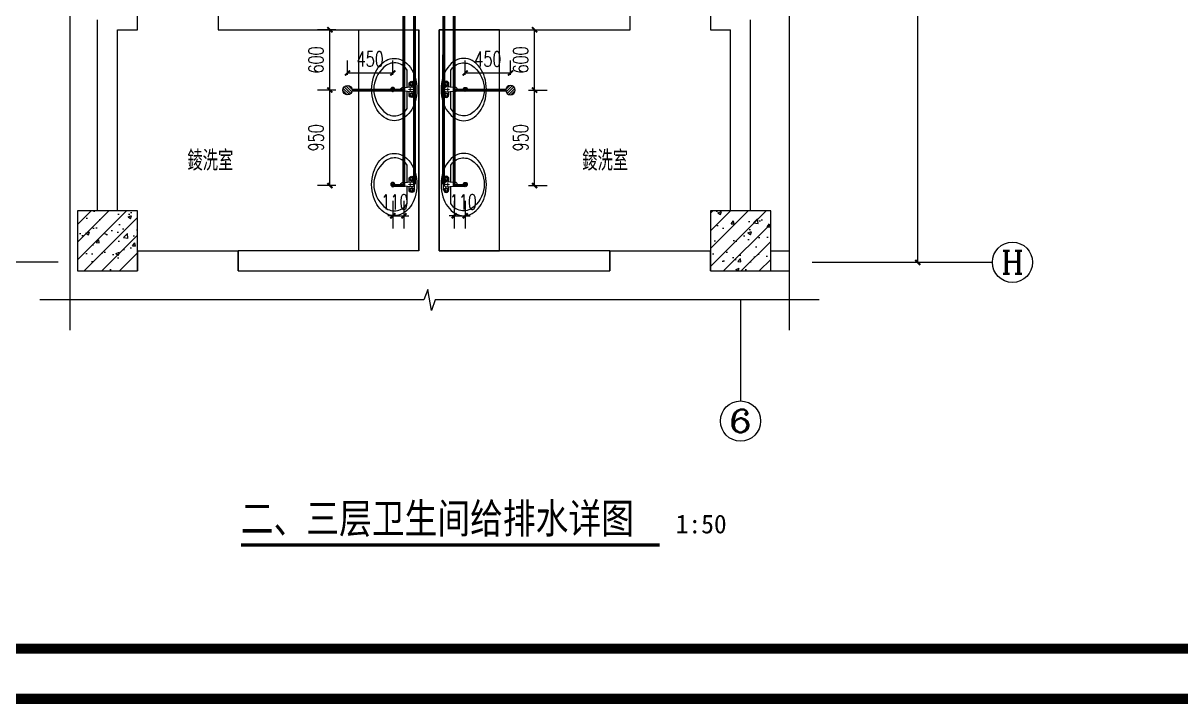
# Model space of a CAD drawing. Extents: x 888742 to 1277419, y 9079 to 622358.
# Drawn here: x 1087736 to 1099258, y 118128 to 124901 of the extents above; entities that cross this region are included whole.
import ezdxf
from ezdxf.enums import TextEntityAlignment as Align

# ---------------------------------------------------------------- set-up
doc = ezdxf.new("R2010")
doc.units = 0
doc.header["$LTSCALE"] = 1000
doc.header["$MEASUREMENT"] = 0
doc.linetypes.add('DASH', pattern=[0.35, 0.25, -0.1])
for name, color, linetype in [('AXIS', 3, 'Continuous'), ('COLUMN', 2, 'Continuous'), ('DIM_SYMB', 3, 'Continuous'), ('EQUIP_地漏', 7, 'Continuous'), ('EQUIP_污水', 7, 'Continuous'), ('EQUIP_给水', 7, 'Continuous'), ('LVTRY', 220, 'Continuous'), ('PIPE-污水', 2, 'DASH'), ('PIPE-给水', 3, 'Continuous'), ('PUB_HATCH', 252, 'Continuous'), ('PUB_TEXT', 7, 'Continuous'), ('PUB_TITLE', 4, 'Continuous'), ('TWT_DIM', 3, 'Continuous'), ('TWT_SYMB', 3, 'Continuous'), ('WALL', 2, 'Continuous'), ('WINDOW', 142, 'Continuous')]:
    doc.layers.add(name, color=color, linetype=linetype)
doc.styles.add('-黑体', font='', dxfattribs={"width": 0.8})
doc.styles.add('_TCH_AXIS', font='COMPLEX', dxfattribs={"bigfont": 'GBCBIG'})
doc.styles.add('_TCH_DIM_T3', font='SIMPLEX', dxfattribs={"width": 0.705882, "bigfont": 'GBCBIG'})
doc.styles.add('hztxt', font='zn02.shx', dxfattribs={"width": 0.8, "height": 400, "bigfont": 'zn01.shx'})
doc.styles.add('黑体', font='')
doc.styles.get('-黑体').set_extended_font_data('SimHei')
doc.styles.get('黑体').set_extended_font_data('SimHei')
doc.dimstyles.new('_TWT_ARCH&&50', dxfattribs={"dimtxt": 148.75, "dimasz": 50, "dimexe": 125, "dimexo": 150, "dimgap": 63.125, "dimtad": 1, "dimdec": 0, "dimzin": 0, "dimdsep": 46, "dimtxsty": '_TCH_DIM_T3', "dimblk": 'ARCHTICK', "dimcen": 0.09, "dimclrt": 7, "dimazin": 2, "dimtfac": 1, "dimtdec": 0, "dimtix": 1, "dimtmove": 2, "dimatfit": 3, "dimfxl": 1, "dimtolj": 1, "dimtzin": 0, "dimarcsym": 0})
pattern_1 = [(45, (0, 0), (-88.388348, 88.388348), []), (50, (0, 0), (358.63009, -31.37607), [37.5, -412.5]), (355, (0, 0), (-69.37567, 376.09607), [30, -330]), (100.4514, (29.9, -2.6), (289.25469, 344.71977), [31.8701, -350.57106]), (46.1842, (0, 100), (533.62052, -82.7595), [56.25, -618.75]), (96.6356, (44.47, 93.1), (467.33135, 487.05894), [47.80514, -525.8565]), (351.1842, (0, 100), (467.33097, 487.0593), [45, -495]), (21, (50, 75), (298.45353, -201.309445), [37.5, -412.5]), (326, (50, 75), (121.65767, 362.57502), [30, -330]), (71.4514, (74.87, 58.22), (420.11131, 161.26525), [31.8701, -350.57106]), (37.5, (0, 0), (6.079928, 166.446927), [0, -326, 0, -335, 0, -331.25]), (7.5, (0, 0), (131.53477, 197.205856), [0, -191, 0, -318.5, 0, -126.25]), (327.5, (-111.5, 0), (266.911218, -11.277436), [0, -125, 0, -390, 0, -517.5]), (317.5, (-161.5, 0), (291.593085, 50.05249), [0, -162.5, 0, -259, 0, -367.5])]

# ---------------------------------------------------------------- blocks, each defined once
blk = doc.blocks.new('_ArchTick')
at = {"color": 0, "linetype": 'ByBlock', "const_width": 0.4}
blk.add_lwpolyline([(-0.5, -0.5), (0.5, 0.5)], dxfattribs=at)
blk = doc.blocks.new('*D98')
at = {"layer": 'Defpoints', "color": 0, "transparency": 16777216}
for p in [(1092586, 124405), (1092136, 124235), (1092586, 124235)]:
    blk.add_point(p, dxfattribs=at)
at = {"layer": 'TWT_DIM', "color": 0, "lineweight": -2, "transparency": 16777216}
for p, q in [((1092136, 124385), (1092136, 124530)), ((1092586, 124385), (1092586, 124530)), ((1092136, 124405), (1092586, 124405))]:
    blk.add_line(p, q, dxfattribs=at)
at = {"layer": 'TWT_DIM', "color": 0, "lineweight": -2, "transparency": 16777216, "xscale": 50, "yscale": 50, "zscale": 50, "rotation": 180}
blk.add_blockref('_ArchTick', (1092136, 124405), dxfattribs=at)
at = {"layer": 'TWT_DIM', "color": 0, "lineweight": -2, "transparency": 16777216, "xscale": 50, "yscale": 50, "zscale": 50}
blk.add_blockref('_ArchTick', (1092586, 124405), dxfattribs=at)
at = {"layer": 'TWT_DIM', "color": 7, "transparency": 16777216, "insert": (1092361, 124543), "char_height": 148.8, "attachment_point": 5, "style": '_TCH_DIM_T3'}
blk.add_mtext('\\A1;450', dxfattribs=at)
blk = doc.blocks.new('*D99')
at = {"layer": 'Defpoints', "color": 0, "transparency": 16777216}
for p in [(1091415, 124405), (1090965, 124235), (1091415, 124235)]:
    blk.add_point(p, dxfattribs=at)
at = {"layer": 'TWT_DIM', "color": 0, "lineweight": -2, "transparency": 16777216}
for p, q in [((1090965, 124385), (1090965, 124530)), ((1091415, 124385), (1091415, 124530)), ((1090965, 124405), (1091415, 124405))]:
    blk.add_line(p, q, dxfattribs=at)
at = {"layer": 'TWT_DIM', "color": 0, "lineweight": -2, "transparency": 16777216, "xscale": 50, "yscale": 50, "zscale": 50, "rotation": 180}
blk.add_blockref('_ArchTick', (1090965, 124405), dxfattribs=at)
at = {"layer": 'TWT_DIM', "color": 0, "lineweight": -2, "transparency": 16777216, "xscale": 50, "yscale": 50, "zscale": 50}
blk.add_blockref('_ArchTick', (1091415, 124405), dxfattribs=at)
at = {"layer": 'TWT_DIM', "color": 7, "transparency": 16777216, "insert": (1091190, 124543), "char_height": 148.8, "attachment_point": 5, "style": '_TCH_DIM_T3'}
blk.add_mtext('\\A1;450', dxfattribs=at)
blk = doc.blocks.new('*D105')
at = {"layer": 'Defpoints', "color": 0, "transparency": 16777216}
for p in [(1091415, 123284), (1091526, 123284), (1091526, 122984)]:
    blk.add_point(p, dxfattribs=at)
at = {"layer": 'TWT_DIM', "color": 0, "lineweight": -2, "transparency": 16777216}
for p, q in [((1091415, 123134), (1091415, 122859)), ((1091526, 123134), (1091526, 122859)), ((1091415, 122984), (1091365, 122984)), ((1091415, 122984), (1091526, 122984)), ((1091526, 122984), (1091576, 122984))]:
    blk.add_line(p, q, dxfattribs=at)
at = {"layer": 'TWT_DIM', "color": 0, "lineweight": -2, "transparency": 16777216, "xscale": 50, "yscale": 50, "zscale": 50}
blk.add_blockref('_ArchTick', (1091415, 122984), dxfattribs=at)
at = {"layer": 'TWT_DIM', "color": 0, "lineweight": -2, "transparency": 16777216, "xscale": 50, "yscale": 50, "zscale": 50, "rotation": 180}
blk.add_blockref('_ArchTick', (1091526, 122984), dxfattribs=at)
at = {"layer": 'TWT_DIM', "color": 7, "transparency": 16777216, "insert": (1091435, 123122), "char_height": 148.8, "attachment_point": 5, "style": '_TCH_DIM_T3'}
blk.add_mtext('\\A1;110', dxfattribs=at)
blk = doc.blocks.new('*D106')
at = {"layer": 'Defpoints', "color": 0, "transparency": 16777216}
for p in [(1090789, 124235), (1090997, 124235), (1090997, 123284)]:
    blk.add_point(p, dxfattribs=at)
at = {"layer": 'TWT_DIM', "color": 0, "lineweight": -2, "transparency": 16777216}
for p, q in [((1090847, 124235), (1090664, 124235)), ((1090789, 123284), (1090789, 124235)), ((1090847, 123284), (1090664, 123284))]:
    blk.add_line(p, q, dxfattribs=at)
at = {"layer": 'TWT_DIM', "color": 0, "lineweight": -2, "transparency": 16777216, "xscale": 50, "yscale": 50, "zscale": 50}
for p, rotation in [((1090789, 124235), 90), ((1090789, 123284), 270)]:
    blk.add_blockref('_ArchTick', p, dxfattribs=dict(at, rotation=rotation))
at = {"layer": 'TWT_DIM', "color": 7, "transparency": 16777216, "insert": (1090651, 123760), "char_height": 148.8, "attachment_point": 5, "rotation": 90, "style": '_TCH_DIM_T3'}
blk.add_mtext('\\A1;950', dxfattribs=at)
blk = doc.blocks.new('*D107')
at = {"layer": 'Defpoints', "color": 0, "transparency": 16777216}
for p in [(1090789, 124835), (1090997, 124835), (1090997, 124235)]:
    blk.add_point(p, dxfattribs=at)
at = {"layer": 'TWT_DIM', "color": 0, "lineweight": -2, "transparency": 16777216}
for p, q in [((1090847, 124835), (1090664, 124835)), ((1090789, 124235), (1090789, 124835)), ((1090847, 124235), (1090664, 124235))]:
    blk.add_line(p, q, dxfattribs=at)
at = {"layer": 'TWT_DIM', "color": 0, "lineweight": -2, "transparency": 16777216, "xscale": 50, "yscale": 50, "zscale": 50}
for p, rotation in [((1090789, 124835), 90), ((1090789, 124235), 270)]:
    blk.add_blockref('_ArchTick', p, dxfattribs=dict(at, rotation=rotation))
at = {"layer": 'TWT_DIM', "color": 7, "transparency": 16777216, "insert": (1090651, 124535), "char_height": 148.8, "attachment_point": 5, "rotation": 90, "style": '_TCH_DIM_T3'}
blk.add_mtext('\\A1;600', dxfattribs=at)
blk = doc.blocks.new('*D108')
at = {"layer": 'Defpoints', "color": 0, "transparency": 16777216}
for p in [(1092026, 123284), (1092136, 123284), (1092136, 122984)]:
    blk.add_point(p, dxfattribs=at)
at = {"layer": 'TWT_DIM', "color": 0, "lineweight": -2, "transparency": 16777216}
for p, q in [((1092026, 123134), (1092026, 122859)), ((1092136, 123134), (1092136, 122859)), ((1092026, 122984), (1091976, 122984)), ((1092026, 122984), (1092136, 122984)), ((1092136, 122984), (1092186, 122984))]:
    blk.add_line(p, q, dxfattribs=at)
at = {"layer": 'TWT_DIM', "color": 0, "lineweight": -2, "transparency": 16777216, "xscale": 50, "yscale": 50, "zscale": 50}
blk.add_blockref('_ArchTick', (1092026, 122984), dxfattribs=at)
at = {"layer": 'TWT_DIM', "color": 0, "lineweight": -2, "transparency": 16777216, "xscale": 50, "yscale": 50, "zscale": 50, "rotation": 180}
blk.add_blockref('_ArchTick', (1092136, 122984), dxfattribs=at)
at = {"layer": 'TWT_DIM', "color": 7, "transparency": 16777216, "insert": (1092116, 123122), "char_height": 148.8, "attachment_point": 5, "style": '_TCH_DIM_T3'}
blk.add_mtext('\\A1;110', dxfattribs=at)
blk = doc.blocks.new('*D109')
at = {"layer": 'Defpoints', "color": 0, "transparency": 16777216}
for p in [(1092617, 124235), (1092826, 124235), (1092617, 123284)]:
    blk.add_point(p, dxfattribs=at)
at = {"layer": 'TWT_DIM', "color": 0, "lineweight": -2, "transparency": 16777216}
for p, q in [((1092767, 124235), (1092951, 124235)), ((1092826, 123284), (1092826, 124235)), ((1092767, 123284), (1092951, 123284))]:
    blk.add_line(p, q, dxfattribs=at)
at = {"layer": 'TWT_DIM', "color": 0, "lineweight": -2, "transparency": 16777216, "xscale": 50, "yscale": 50, "zscale": 50}
for p, rotation in [((1092826, 124235), 90), ((1092826, 123284), 270)]:
    blk.add_blockref('_ArchTick', p, dxfattribs=dict(at, rotation=rotation))
at = {"layer": 'TWT_DIM', "color": 7, "transparency": 16777216, "insert": (1092688, 123760), "char_height": 148.8, "attachment_point": 5, "rotation": 90, "style": '_TCH_DIM_T3'}
blk.add_mtext('\\A1;950', dxfattribs=at)
blk = doc.blocks.new('*D110')
at = {"layer": 'Defpoints', "color": 0, "transparency": 16777216}
for p in [(1092617, 124835), (1092826, 124835), (1092617, 124235)]:
    blk.add_point(p, dxfattribs=at)
at = {"layer": 'TWT_DIM', "color": 0, "lineweight": -2, "transparency": 16777216}
for p, q in [((1092767, 124835), (1092951, 124835)), ((1092826, 124235), (1092826, 124835)), ((1092767, 124235), (1092951, 124235))]:
    blk.add_line(p, q, dxfattribs=at)
at = {"layer": 'TWT_DIM', "color": 0, "lineweight": -2, "transparency": 16777216, "xscale": 50, "yscale": 50, "zscale": 50}
for p, rotation in [((1092826, 124835), 90), ((1092826, 124235), 270)]:
    blk.add_blockref('_ArchTick', p, dxfattribs=dict(at, rotation=rotation))
at = {"layer": 'TWT_DIM', "color": 7, "transparency": 16777216, "insert": (1092688, 124535), "char_height": 148.8, "attachment_point": 5, "rotation": 90, "style": '_TCH_DIM_T3'}
blk.add_mtext('\\A1;600', dxfattribs=at)
blk = doc.blocks.new('*D145')
at = {"layer": 'Defpoints', "color": 0, "transparency": 16777216}
for p in [(1095439, 129321), (1096639, 129321), (1095439, 122521)]:
    blk.add_point(p, dxfattribs=at)
at = {"layer": 'TWT_DIM', "color": 0, "lineweight": -2, "transparency": 16777216}
for p, q in [((1095589, 129321), (1096764, 129321)), ((1096639, 122521), (1096639, 129321)), ((1095589, 122521), (1096764, 122521))]:
    blk.add_line(p, q, dxfattribs=at)
at = {"layer": 'TWT_DIM', "color": 0, "lineweight": -2, "transparency": 16777216, "xscale": 50, "yscale": 50, "zscale": 50}
for p, rotation in [((1096639, 129321), 90), ((1096639, 122521), 270)]:
    blk.add_blockref('_ArchTick', p, dxfattribs=dict(at, rotation=rotation))
at = {"layer": 'TWT_DIM', "color": 7, "transparency": 16777216, "insert": (1096502, 125921), "char_height": 148.8, "attachment_point": 5, "rotation": 90, "style": '_TCH_DIM_T3'}
blk.add_mtext('\\A1;6800', dxfattribs=at)
blk = doc.blocks.new('*D146')
at = {"layer": 'Defpoints', "color": 0, "transparency": 16777216}
for p in [(1087035, 129321), (1088235, 129321), (1088235, 122521)]:
    blk.add_point(p, dxfattribs=at)
at = {"layer": 'TWT_DIM', "color": 0, "lineweight": -2, "transparency": 16777216}
for p, q in [((1088085, 129321), (1086910, 129321)), ((1087035, 122521), (1087035, 129321)), ((1088085, 122521), (1086910, 122521))]:
    blk.add_line(p, q, dxfattribs=at)
at = {"layer": 'TWT_DIM', "color": 0, "lineweight": -2, "transparency": 16777216, "xscale": 50, "yscale": 50, "zscale": 50}
for p, rotation in [((1087035, 129321), 90), ((1087035, 122521), 270)]:
    blk.add_blockref('_ArchTick', p, dxfattribs=dict(at, rotation=rotation))
at = {"layer": 'TWT_DIM', "color": 7, "transparency": 16777216, "insert": (1086897, 125921), "char_height": 148.8, "attachment_point": 5, "rotation": 90, "style": '_TCH_DIM_T3'}
blk.add_mtext('\\A1;6800', dxfattribs=at)
blk = doc.blocks.new('$lvtry$00000196')
at = {"color": 0}
for points in [[(219, -385, 0.106486), (289, -308, 0.130324), (310, -225, 0.130324), (289, -143, 0.106486), (219, -66, 0.084172), (123, -18, 0.073176), (0, 0, 0.073176), (-123, -18, 0.084172), (-219, -66, 0.106486), (-289, -143, 0.130324), (-310, -225, 0.130324), (-289, -308, 0.106486), (-219, -385, 0.084172), (-123, -433, 0.073176), (0, -451, 0.073176), (123, -433, 0.084172)], [(-22, -44), (-17, -142, 1), (21, -142), (26, -44, 0.493794)]]:
    blk.add_lwpolyline(points, format="xyb", close=True, dxfattribs=at)
for points in [[(-218, -329, -0.467303), (-199, -103, -0.154885), (-179, -96), (-17, -96, -0.154885)], [(21, -96), (183, -96, -0.154885), (203, -103, -0.467303), (222, -329, -0.210278), (2, -430, -0.210278), (-218, -329, -0.467303)]]:
    blk.add_lwpolyline(points, format="xyb", dxfattribs=at)
for points in [[(-52, -25), (56, -25)], [(-52, -78), (-20, -78)], [(24, -78), (56, -78)]]:
    blk.add_lwpolyline(points, dxfattribs=at)
for centre, radius in [((-52, -52), 19.4), ((-52, -52), 12.6), ((56, -52), 19.4), ((56, -52), 12.6), ((2, -241), 19.7), ((2, -241), 14.7)]:
    blk.add_circle(centre, radius, dxfattribs=at)
for centre, start, end in [((-52, -52), 90, 270), ((56, -52), 270, 90)]:
    blk.add_arc(centre, 26.5, start, end, dxfattribs=at)
for p in [(2, -62), (2, -241)]:
    blk.add_point(p, dxfattribs=at)
blk = doc.blocks.new('$TwtSys$00000147')
blk.add_circle((0, 0, 0), 1)
blk = doc.blocks.new('$TwtSys$00000320')
at = {"const_width": 20}
for points in [[(0, 0), (0, -121)], [(-37, -83), (37, -83)]]:
    blk.add_lwpolyline(points, dxfattribs=at)
blk = doc.blocks.new('$TwtSys$00000141')
for p, q in [((-94, 8), (-10, 92)), ((-94, 8), (-10, 92)), ((-87, -35), (35, 87)), ((-87, -35), (35, 87)), ((-66, -66), (66, 66)), ((-66, -66), (66, 66)), ((-32, -87), (88, 33)), ((-32, -87), (88, 33)), ((11, -92), (92, -11)), ((11, -92), (92, -11))]:
    blk.add_line(p, q)
blk.add_circle((0, 0), 94)
blk.add_circle((0, 0), 94)

msp = doc.modelspace()

# ---------------------------------------------------------------- hatches: boundary and pattern name
at = {"layer": 'PIPE-污水', "linetype": 'DASH'}
for points in [[(1091525.5, 123284.4), (1091540.5, 123284.4), (1091540.5, 123269.4)], [(1091525.5, 123284.4), (1091525.5, 123269.4), (1091540.5, 123269.4)], [(1092025.5, 123284.4), (1092010.5, 123284.4), (1092010.5, 123269.4)], [(1092025.5, 123284.4), (1092025.5, 123269.4), (1092010.5, 123269.4)]]:
    msp.add_hatch(color=256, dxfattribs=at).paths.add_polyline_path(points)
at = {"layer": 'PUB_HATCH'}
h = msp.add_hatch(dxfattribs=at)
h.set_pattern_fill('钢筋混凝土', color=256, scale=50, style=0)
h.set_pattern_definition(pattern_1)
h.paths.add_polyline_path([(1088275.5, 122434.8), (1088875.5, 122434.8), (1088875.5, 123034.8), (1088275.5, 123034.8)])
h = msp.add_hatch(dxfattribs=at)
h.set_pattern_fill('钢筋混凝土', color=256, scale=50, style=0)
h.set_pattern_definition(pattern_1)
h.paths.add_polyline_path([(1094575.5, 122434.8), (1095175.5, 122434.8), (1095175.5, 123034.8), (1094575.5, 123034.8)])

# ---------------------------------------------------------------- linework, layer by layer
at = {"layer": 'AXIS'}
for p, q in [((1095589.1, 122521.1, 0), (1097381.9, 122521.1, 0)), ((1094875.5, 122147, 0), (1094875.5, 121141.9, 0))]:
    msp.add_line(p, q, dxfattribs=at)
for centre in [(1097581.9, 122521.1), (1094875.5, 120941.9)]:
    msp.add_circle(centre, 200, dxfattribs=at)
at = {"layer": 'COLUMN'}
for p, q in [((1088875.5, 123034.8), (1088275.5, 123034.8)), ((1088275.5, 123034.8), (1088275.5, 122434.8)), ((1088875.5, 122434.8), (1088875.5, 123034.8)), ((1095175.5, 123034.8), (1094575.5, 123034.8)), ((1094575.5, 123034.8), (1094575.5, 122434.8)), ((1095175.5, 122434.8), (1095175.5, 123034.8)), ((1088275.5, 122434.8), (1088875.5, 122434.8)), ((1094575.5, 122434.8), (1095175.5, 122434.8))]:
    msp.add_line(p, q, dxfattribs=at)
at = {"layer": 'DIM_SYMB', "const_width": 35}
msp.add_lwpolyline([(1089902.6, 119708.4), (1094069.7, 119708.4)], dxfattribs=at)
at = {"layer": 'LVTRY', "elevation": 0}
for points in [[(1091675.5, 124834.8), (1091675.5, 122634.8), (1091075.5, 122634.8), (1091075.5, 124834.8)], [(1091875.5, 124834.8), (1091875.5, 122634.8), (1092475.5, 122634.8), (1092475.5, 124834.8)]]:
    msp.add_lwpolyline(points, close=True, dxfattribs=at)
at = {"layer": 'PIPE-污水', "linetype": 'DASH', "ltscale": 0.5, "const_width": 30}
for points in [[(1091525.5, 124991.3), (1091525.5, 124234.7)], [(1092025.5, 124991.3), (1092025.5, 124234.7)], [(1091403, 124234.7), (1091012.2, 124234.7)], [(1091428, 124234.7), (1091525.5, 124234.7)], [(1091525.5, 124234.7), (1091525.5, 123284.4)], [(1092025.5, 124234.7), (1092025.5, 123284.4)], [(1092123, 124234.7), (1092025.5, 124234.7)], [(1092148, 124234.7), (1092538.8, 124234.7)], [(1091428, 123284.4), (1091525.5, 123284.4)], [(1092123, 123284.4), (1092025.5, 123284.4)]]:
    msp.add_lwpolyline(points, dxfattribs=at)
at = {"layer": 'PIPE-给水', "linetype": 'Continuous', "ltscale": 0.5, "const_width": 30}
for points in [[(1091630.4, 123296.4), (1091629.1, 126074.3)], [(1091920.6, 123296.4), (1091921.9, 126074.3)]]:
    msp.add_lwpolyline(points, dxfattribs=at)
at = {"layer": 'PUB_TITLE', "const_width": 100}
for points in [[(1081633, 118177.9), (1123683, 118177.9), (1123683, 147877.9), (1081633, 147877.9)], [(1082883, 118677.9), (1123183, 118677.9), (1123183, 147377.9), (1082883, 147377.9)]]:
    msp.add_lwpolyline(points, close=True, dxfattribs=at)
at = {"layer": 'TWT_SYMB'}
for points in [[(1088203.8, 121847), (1088203.8, 125818.3), (1088098.8, 125856.5), (1088308.8, 125893.5), (1088203.8, 125930.8), (1088203.8, 129902.1)], [(1095358.1, 129902.1), (1095358.1, 125930.8), (1095463.1, 125892.6), (1095253.1, 125855.5), (1095358.1, 125818.3), (1095358.1, 121847)], [(1095658.1, 122147), (1091837.2, 122147), (1091799, 122042), (1091762, 122252), (1091724.7, 122147), (1087903.8, 122147)]]:
    msp.add_lwpolyline(points, dxfattribs=at)
at = {"layer": 'WALL'}
for p, q in [((1088875.5, 124834.8), (1088875.5, 125034.8)), ((1089675.5, 125034.8), (1089675.5, 124834.8)), ((1093775.8, 124834.8), (1093775.8, 125034.8)), ((1094575.8, 125034.8), (1094575.8, 124834.8)), ((1088475.5, 123034.8), (1088475.5, 124934.8)), ((1094975.5, 123034.8), (1094975.5, 124934.8)), ((1088675.5, 123034.8), (1088675.5, 124834.8)), ((1088675.5, 124834.8), (1088875.5, 124834.8)), ((1089675.5, 124834.8), (1091675.5, 124834.8)), ((1091675.5, 122634.8), (1091675.5, 124834.8)), ((1091875.5, 122634.8), (1091875.5, 124834.8)), ((1091875.5, 124834.8), (1093775.8, 124834.8)), ((1094575.8, 124834.8), (1094775.5, 124834.8)), ((1094775.5, 123034.8), (1094775.5, 124834.8)), ((1091675.5, 122634.8), (1089875.5, 122634.8)), ((1089875.5, 122634.8), (1089875.5, 122434.8)), ((1093575.5, 122634.8), (1091875.5, 122634.8)), ((1093575.5, 122434.8), (1093575.5, 122634.8)), ((1095175.5, 122634.8), (1095358.1, 122634.8)), ((1095358.1, 122634.8), (1095358.1, 122434.8)), ((1089875.5, 122434.8), (1091775.5, 122434.8)), ((1091775.5, 122434.8), (1093575.5, 122434.8)), ((1095175.5, 122434.8), (1095358.1, 122434.8))]:
    msp.add_line(p, q, dxfattribs=at)
at = {"layer": 'WINDOW', "linetype": 'DASH'}
for p, q in [((1088875.5, 122634.8), (1088875.5, 122434.8)), ((1089875.5, 122434.8), (1089875.5, 122634.8)), ((1093575.5, 122634.8), (1093575.5, 122434.8)), ((1094575.5, 122434.8), (1094575.5, 122634.8))]:
    msp.add_line(p, q, dxfattribs=at)
at = {"layer": 'WINDOW'}
for p, q in [((1088875.5, 122634.8, 0), (1089875.5, 122634.8, 0)), ((1093575.5, 122634.8, 0), (1094575.5, 122634.8, 0))]:
    msp.add_line(p, q, dxfattribs=at)

# ---------------------------------------------------------------- block references
at = {"layer": 'EQUIP_地漏', "xscale": 0.5, "zscale": 0.5, "rotation": 90}
for p, yscale in [((1090965.2, 124234.7), 0.5), ((1092585.8, 124234.7), -0.5)]:
    msp.add_blockref('$TwtSys$00000141', p, dxfattribs=dict(at, yscale=yscale))
at = {"layer": 'EQUIP_污水', "xscale": 12.5, "yscale": -12.5, "zscale": 12.5, "rotation": 180}
for p in [(1091415.5, 124234.7), (1091415.5, 123284.4)]:
    msp.add_blockref('$TwtSys$00000147', p, dxfattribs=at)
at = {"layer": 'EQUIP_污水', "xscale": 12.5, "yscale": 12.5, "zscale": 12.5}
for p in [(1092135.5, 124234.7), (1092135.5, 123284.4)]:
    msp.add_blockref('$TwtSys$00000147', p, dxfattribs=at)
at = {"layer": 'EQUIP_给水', "xscale": 0.5, "zscale": 0.5, "rotation": 90}
for p, yscale in [((1091630.4, 124241.7), -0.5), ((1091920.6, 124241.7), 0.5), ((1091630.4, 123296.4), -0.5), ((1091920.6, 123296.4), 0.5)]:
    msp.add_blockref('$TwtSys$00000320', p, dxfattribs=dict(at, yscale=yscale))
at = {"layer": 'LVTRY', "yscale": -1, "rotation": 89.99999911062311}
for p in [(1091655.5, 124239.8, 0), (1091655.5, 123294.5, 0)]:
    msp.add_blockref('$lvtry$00000196', p, dxfattribs=at)
at = {"layer": 'LVTRY', "rotation": 90.00000088937692}
for p in [(1091895.5, 124239.8, 0), (1091895.5, 123294.5, 0)]:
    msp.add_blockref('$lvtry$00000196', p, dxfattribs=at)

# ---------------------------------------------------------------- texts
at = {"layer": 'AXIS', "color": 7, "style": '_TCH_AXIS'}
for s, width, p, p2 in [('H', 1.05, (1097468.8, 122408), (1097695.1, 122408)), ('6', 1.5, (1094762.4, 120828.8), (1094988.6, 120828.8))]:
    msp.add_text(s, height=226.3, dxfattribs=dict(at, width=width)).set_placement(p, p2, align=Align.FIT)
at = {"layer": 'DIM_SYMB', "color": 7, "style": '-黑体', "width": 0.8}
msp.add_text('二、三层卫生间给排水详图', height=298.734, dxfattribs=at).set_placement((1089902.6, 119824))
at = {"layer": 'DIM_SYMB', "color": 7, "style": '黑体'}
msp.add_text('1:50', height=186.71, dxfattribs=at).set_placement((1094229.7, 119824))
at = {"layer": 'PUB_TEXT', "style": 'hztxt', "width": 0.8}
for p in [(1089371.2, 123433.3, 0), (1093300.5, 123433.3, 0)]:
    msp.add_text('錂洗室', height=200, dxfattribs=at).set_placement(p)

# ---------------------------------------------------------------- dimensions: what is measured, and where the dimension line sits
at = {"layer": 'TWT_DIM'}
for p1, p2, distance, picture, middle in [((1088234.9, 122521.1), (1088234.9, 129321.1), 1200.3, '*D146', (1086897.1, 125921.1)), ((1095439.1, 122521.1), (1095439.1, 129321.1), -1200.3, '*D145', (1096501.9, 125921.1)), ((1090997.2, 124234.7), (1090997.2, 124834.8), 208.6, '*D107', (1090651.1, 124534.8)), ((1092617.1, 124234.7), (1092617.1, 124834.8), -208.6, '*D110', (1092688.1, 124534.8)), ((1090965.2, 124234.7), (1091415.5, 124234.7), 170.4, '*D99', (1091190.4, 124542.6)), ((1092135.5, 124234.7), (1092585.8, 124234.7), 170.4, '*D98', (1092360.7, 124542.6)), ((1090997.2, 123284.4), (1090997.2, 124234.7), 208.6, '*D106', (1090651.1, 123759.5)), ((1092617.1, 123284.4), (1092617.1, 124234.7), -208.6, '*D109', (1092688.1, 123759.5))]:
    dim = msp.add_aligned_dim(p1=p1, p2=p2, distance=distance, dimstyle='_TWT_ARCH&&50', dxfattribs=at)
    dim.commit()
    dim.dimension.update_dxf_attribs({"geometry": picture, "text_midpoint": middle})
for base, p1, p2, picture, middle in [((1091525.5, 122984.1), (1091415.5, 123284.4), (1091525.5, 123284.4), '*D105', (1091434.9, 123121.6)), ((1092135.5, 122984.1), (1092025.5, 123284.4), (1092135.5, 123284.4), '*D108', (1092116.1, 123121.6))]:
    dim = msp.add_linear_dim(base=base, p1=p1, p2=p2, angle=0, dimstyle='_TWT_ARCH&&50', dxfattribs=at)
    dim.commit()
    dim.dimension.update_dxf_attribs({"geometry": picture, "text_midpoint": middle, "dimtype": 129})

doc.saveas('drawing.dxf')
